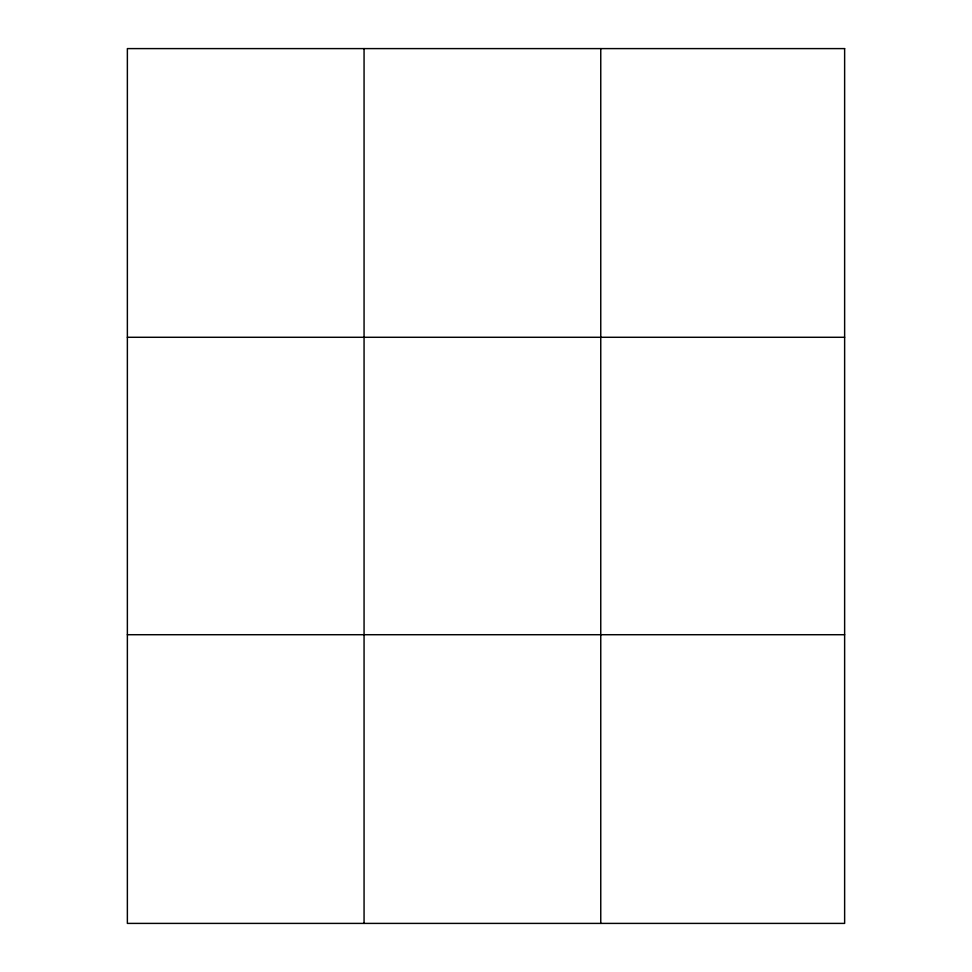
<?xml version="1.0" encoding="UTF-8"?>
<svg xmlns="http://www.w3.org/2000/svg" width="972" height="972" viewBox="0 0 972 972"><rect width="100%" height="100%" fill="white"/><g stroke="black" fill="none" stroke-linecap="round" stroke-linejoin="round"><path stroke-width="1.46" d="M364.063 923.4L364.063 48.6M600.757 923.4L600.757 48.6M127.368 337.284L844.632 337.284M127.368 634.716L844.632 634.716M844.632 48.6L844.632 923.4L127.368 923.4L127.368 48.6L844.632 48.6"/></g></svg>
